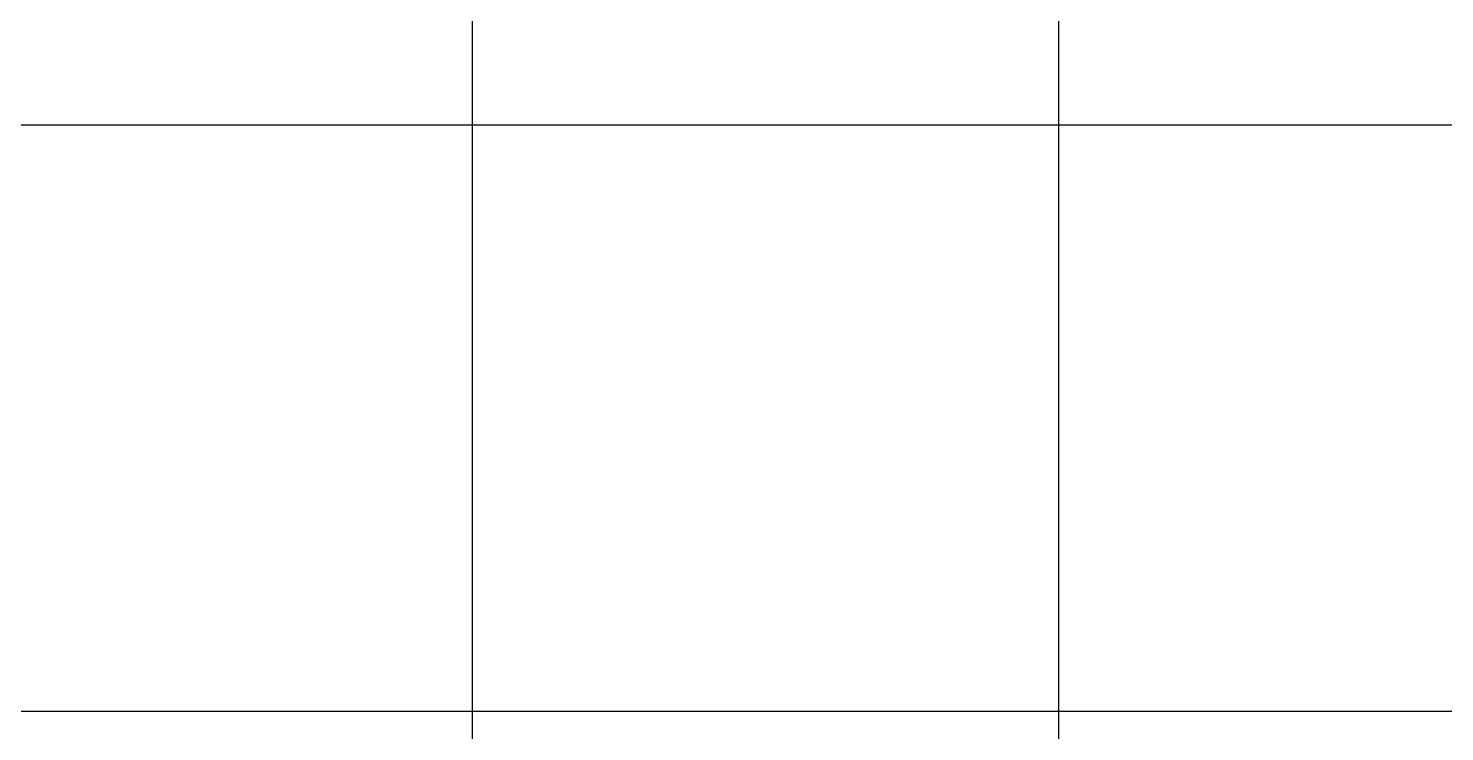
# Model space of a CAD drawing. Header units: millimetres. Extents: x 0 to 6090, y -6000 to 101.
# Drawn here: x 1346 to 2795, y -4221 to -3501 of the extents above; entities that cross this region are included whole.
import ezdxf

# ---------------------------------------------------------------- set-up
doc = ezdxf.new("R2010")
doc.units = ezdxf.units.MM

# ---------------------------------------------------------------- blocks, each defined once
blk = doc.blocks.new('*U1')
at = {"layer": 'Defpoints'}
blk.add_line((0, 3000), (0, -3000), dxfattribs=at)
blk = doc.blocks.new('*U2')
at = {"layer": 'Defpoints', "color": 0, "linetype": 'ByBlock', "lineweight": -2, "transparency": 16777216}
for p in [(1800, 20), (2400, 20), (1800, 10), (2400, 10), (1800, 0), (2400, 0)]:
    blk.add_blockref('*U1', p, dxfattribs=at)
blk = doc.blocks.new('*U3')
at = {"layer": 'Defpoints'}
blk.add_line((-3000, 0), (3000, 0), dxfattribs=at)
blk = doc.blocks.new('*U4')
at = {"layer": 'Defpoints', "color": 0, "linetype": 'ByBlock', "lineweight": -2, "transparency": 16777216}
for p in [(0, 2400), (10, 2400), (20, 2400), (30, 2400), (40, 2400), (50, 2400), (60, 2400), (70, 2400), (80, 2400), (90, 2400), (0, 1800), (10, 1800), (20, 1800), (30, 1800), (40, 1800), (50, 1800), (60, 1800), (70, 1800), (80, 1800), (90, 1800)]:
    blk.add_blockref('*U3', p, dxfattribs=at)

msp = doc.modelspace()

# ---------------------------------------------------------------- block references
at = {"layer": 'Defpoints'}
for name, p in [('*U2', (0, -3000)), ('*U4', (3000, -6000))]:
    msp.add_blockref(name, p, dxfattribs=at)

doc.saveas('drawing.dxf')
